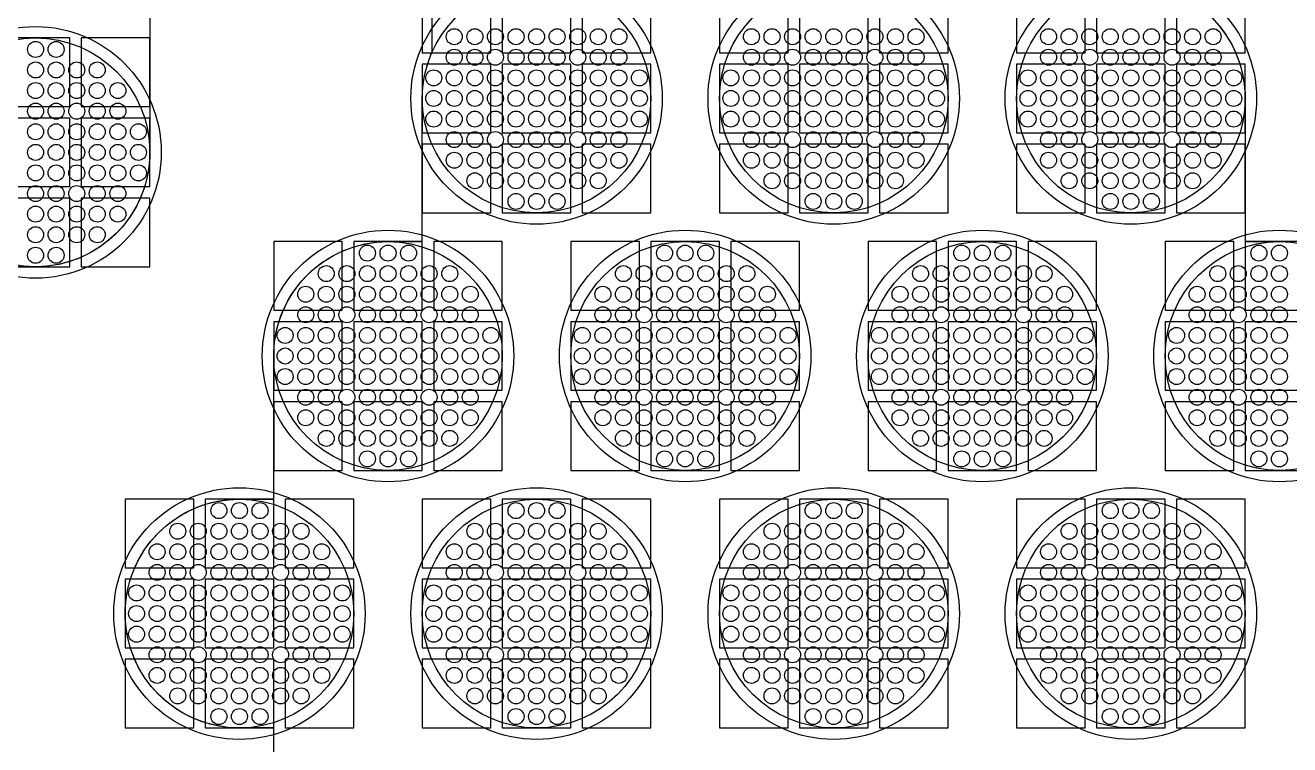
# Model space of a CAD drawing. Extents: x -49 to 54, y -38 to 38.
# Drawn here: x -33.47 to -27.94, y 7.28 to 10.43 of the extents above; entities that cross this region are included whole.
import ezdxf

# ---------------------------------------------------------------- set-up
doc = ezdxf.new("R2010")
doc.units = 0
for name, color, linetype in [('BACK_LAYER', 5, 'CONTINUOUS'), ('COND_LAYER_LOWER_ELECTRODE', 6, 'CONTINUOUS'), ('CONDUCTIVE_LAYER_BACK_LAYER', 2, 'CONTINUOUS'), ('EMITTER', 3, 'CONTINUOUS'), ('LOWER_ELECTRODE', 1, 'CONTINUOUS')]:
    doc.layers.add(name, color=color, linetype=linetype)

msp = doc.modelspace()

# ---------------------------------------------------------------- linework, layer by layer
at = {"layer": 'BACK_LAYER'}
for points in [[(-31.7302, 10.3063), (-31.4302, 10.3063), (-31.4302, 10.6063), (-31.7302, 10.6063)], [(-31.3802, 10.3063), (-31.0802, 10.3063), (-31.0802, 10.6063), (-31.3802, 10.6063)], [(-31.0302, 10.3063), (-30.7302, 10.3063), (-30.7302, 10.6063), (-31.0302, 10.6063)], [(-30.4302, 10.3063), (-30.1302, 10.3063), (-30.1302, 10.6063), (-30.4302, 10.6063)], [(-30.0802, 10.3063), (-29.7802, 10.3063), (-29.7802, 10.6063), (-30.0802, 10.6063)], [(-29.7302, 10.3063), (-29.4302, 10.3063), (-29.4302, 10.6063), (-29.7302, 10.6063)], [(-29.1302, 10.3063), (-28.8302, 10.3063), (-28.8302, 10.6063), (-29.1302, 10.6063)], [(-28.7802, 10.3063), (-28.4802, 10.3063), (-28.4802, 10.6063), (-28.7802, 10.6063)], [(-28.4302, 10.3063), (-28.1302, 10.3063), (-28.1302, 10.6063), (-28.4302, 10.6063)], [(-33.5721, 10.0707), (-33.2721, 10.0707), (-33.2721, 10.3707), (-33.5721, 10.3707)], [(-33.2221, 10.0707), (-32.9221, 10.0707), (-32.9221, 10.3707), (-33.2221, 10.3707)], [(-31.7302, 9.9563), (-31.4302, 9.9563), (-31.4302, 10.2563), (-31.7302, 10.2563)], [(-31.3802, 9.9563), (-31.0802, 9.9563), (-31.0802, 10.2563), (-31.3802, 10.2563)], [(-31.0302, 9.9563), (-30.7302, 9.9563), (-30.7302, 10.2563), (-31.0302, 10.2563)], [(-30.4302, 9.9563), (-30.1302, 9.9563), (-30.1302, 10.2563), (-30.4302, 10.2563)], [(-30.0802, 9.9563), (-29.7802, 9.9563), (-29.7802, 10.2563), (-30.0802, 10.2563)], [(-29.7302, 9.9563), (-29.4302, 9.9563), (-29.4302, 10.2563), (-29.7302, 10.2563)], [(-29.1302, 9.9563), (-28.8302, 9.9563), (-28.8302, 10.2563), (-29.1302, 10.2563)], [(-28.7802, 9.9563), (-28.4802, 9.9563), (-28.4802, 10.2563), (-28.7802, 10.2563)], [(-28.4302, 9.9563), (-28.1302, 9.9563), (-28.1302, 10.2563), (-28.4302, 10.2563)], [(-33.5721, 9.7207), (-33.2721, 9.7207), (-33.2721, 10.0207), (-33.5721, 10.0207)], [(-33.2221, 9.7207), (-32.9221, 9.7207), (-32.9221, 10.0207), (-33.2221, 10.0207)], [(-31.7302, 9.6063), (-31.4302, 9.6063), (-31.4302, 9.9063), (-31.7302, 9.9063)], [(-31.3802, 9.6063), (-31.0802, 9.6063), (-31.0802, 9.9063), (-31.3802, 9.9063)], [(-31.0302, 9.6063), (-30.7302, 9.6063), (-30.7302, 9.9063), (-31.0302, 9.9063)], [(-30.4302, 9.6063), (-30.1302, 9.6063), (-30.1302, 9.9063), (-30.4302, 9.9063)], [(-30.0802, 9.6063), (-29.7802, 9.6063), (-29.7802, 9.9063), (-30.0802, 9.9063)], [(-29.7302, 9.6063), (-29.4302, 9.6063), (-29.4302, 9.9063), (-29.7302, 9.9063)], [(-29.1302, 9.6063), (-28.8302, 9.6063), (-28.8302, 9.9063), (-29.1302, 9.9063)], [(-28.7802, 9.6063), (-28.4802, 9.6063), (-28.4802, 9.9063), (-28.7802, 9.9063)], [(-28.4302, 9.6063), (-28.1302, 9.6063), (-28.1302, 9.9063), (-28.4302, 9.9063)], [(-33.5721, 9.3707), (-33.2721, 9.3707), (-33.2721, 9.6707), (-33.5721, 9.6707)], [(-33.2221, 9.3707), (-32.9221, 9.3707), (-32.9221, 9.6707), (-33.2221, 9.6707)], [(-32.3802, 9.1805), (-32.0802, 9.1805), (-32.0802, 9.4805), (-32.3802, 9.4805)], [(-32.0302, 9.1805), (-31.7302, 9.1805), (-31.7302, 9.4805), (-32.0302, 9.4805)], [(-31.6802, 9.1805), (-31.3802, 9.1805), (-31.3802, 9.4805), (-31.6802, 9.4805)], [(-31.0802, 9.1805), (-30.7802, 9.1805), (-30.7802, 9.4805), (-31.0802, 9.4805)], [(-30.7302, 9.1805), (-30.4302, 9.1805), (-30.4302, 9.4805), (-30.7302, 9.4805)], [(-30.3802, 9.1805), (-30.0802, 9.1805), (-30.0802, 9.4805), (-30.3802, 9.4805)], [(-29.7802, 9.1805), (-29.4802, 9.1805), (-29.4802, 9.4805), (-29.7802, 9.4805)], [(-29.4302, 9.1805), (-29.1302, 9.1805), (-29.1302, 9.4805), (-29.4302, 9.4805)], [(-29.0802, 9.1805), (-28.7802, 9.1805), (-28.7802, 9.4805), (-29.0802, 9.4805)], [(-28.4802, 9.1805), (-28.1802, 9.1805), (-28.1802, 9.4805), (-28.4802, 9.4805)], [(-28.1302, 9.1805), (-27.8302, 9.1805), (-27.8302, 9.4805), (-28.1302, 9.4805)], [(-32.3802, 8.8305), (-32.0802, 8.8305), (-32.0802, 9.1305), (-32.3802, 9.1305)], [(-32.0302, 8.8305), (-31.7302, 8.8305), (-31.7302, 9.1305), (-32.0302, 9.1305)], [(-31.6802, 8.8305), (-31.3802, 8.8305), (-31.3802, 9.1305), (-31.6802, 9.1305)], [(-31.0802, 8.8305), (-30.7802, 8.8305), (-30.7802, 9.1305), (-31.0802, 9.1305)], [(-30.7302, 8.8305), (-30.4302, 8.8305), (-30.4302, 9.1305), (-30.7302, 9.1305)], [(-30.3802, 8.8305), (-30.0802, 8.8305), (-30.0802, 9.1305), (-30.3802, 9.1305)], [(-29.7802, 8.8305), (-29.4802, 8.8305), (-29.4802, 9.1305), (-29.7802, 9.1305)], [(-29.4302, 8.8305), (-29.1302, 8.8305), (-29.1302, 9.1305), (-29.4302, 9.1305)], [(-29.0802, 8.8305), (-28.7802, 8.8305), (-28.7802, 9.1305), (-29.0802, 9.1305)], [(-28.4802, 8.8305), (-28.1802, 8.8305), (-28.1802, 9.1305), (-28.4802, 9.1305)], [(-28.1302, 8.8305), (-27.8302, 8.8305), (-27.8302, 9.1305), (-28.1302, 9.1305)], [(-32.3802, 8.4805), (-32.0802, 8.4805), (-32.0802, 8.7805), (-32.3802, 8.7805)], [(-32.0302, 8.4805), (-31.7302, 8.4805), (-31.7302, 8.7805), (-32.0302, 8.7805)], [(-31.6802, 8.4805), (-31.3802, 8.4805), (-31.3802, 8.7805), (-31.6802, 8.7805)], [(-31.0802, 8.4805), (-30.7802, 8.4805), (-30.7802, 8.7805), (-31.0802, 8.7805)], [(-30.7302, 8.4805), (-30.4302, 8.4805), (-30.4302, 8.7805), (-30.7302, 8.7805)], [(-30.3802, 8.4805), (-30.0802, 8.4805), (-30.0802, 8.7805), (-30.3802, 8.7805)], [(-29.7802, 8.4805), (-29.4802, 8.4805), (-29.4802, 8.7805), (-29.7802, 8.7805)], [(-29.4302, 8.4805), (-29.1302, 8.4805), (-29.1302, 8.7805), (-29.4302, 8.7805)], [(-29.0802, 8.4805), (-28.7802, 8.4805), (-28.7802, 8.7805), (-29.0802, 8.7805)], [(-28.4802, 8.4805), (-28.1802, 8.4805), (-28.1802, 8.7805), (-28.4802, 8.7805)], [(-28.1302, 8.4805), (-27.8302, 8.4805), (-27.8302, 8.7805), (-28.1302, 8.7805)], [(-33.0302, 8.0546), (-32.7302, 8.0546), (-32.7302, 8.3546), (-33.0302, 8.3546)], [(-32.6802, 8.0546), (-32.3802, 8.0546), (-32.3802, 8.3546), (-32.6802, 8.3546)], [(-32.3302, 8.0546), (-32.0302, 8.0546), (-32.0302, 8.3546), (-32.3302, 8.3546)], [(-31.7302, 8.0546), (-31.4302, 8.0546), (-31.4302, 8.3546), (-31.7302, 8.3546)], [(-31.3802, 8.0546), (-31.0802, 8.0546), (-31.0802, 8.3546), (-31.3802, 8.3546)], [(-31.0302, 8.0546), (-30.7302, 8.0546), (-30.7302, 8.3546), (-31.0302, 8.3546)], [(-30.4302, 8.0546), (-30.1302, 8.0546), (-30.1302, 8.3546), (-30.4302, 8.3546)], [(-30.0802, 8.0546), (-29.7802, 8.0546), (-29.7802, 8.3546), (-30.0802, 8.3546)], [(-29.7302, 8.0546), (-29.4302, 8.0546), (-29.4302, 8.3546), (-29.7302, 8.3546)], [(-29.1302, 8.0546), (-28.8302, 8.0546), (-28.8302, 8.3546), (-29.1302, 8.3546)], [(-28.7802, 8.0546), (-28.4802, 8.0546), (-28.4802, 8.3546), (-28.7802, 8.3546)], [(-28.4302, 8.0546), (-28.1302, 8.0546), (-28.1302, 8.3546), (-28.4302, 8.3546)], [(-33.0302, 7.7046), (-32.7302, 7.7046), (-32.7302, 8.0046), (-33.0302, 8.0046)], [(-32.6802, 7.7046), (-32.3802, 7.7046), (-32.3802, 8.0046), (-32.6802, 8.0046)], [(-32.3302, 7.7046), (-32.0302, 7.7046), (-32.0302, 8.0046), (-32.3302, 8.0046)], [(-31.7302, 7.7046), (-31.4302, 7.7046), (-31.4302, 8.0046), (-31.7302, 8.0046)], [(-31.3802, 7.7046), (-31.0802, 7.7046), (-31.0802, 8.0046), (-31.3802, 8.0046)], [(-31.0302, 7.7046), (-30.7302, 7.7046), (-30.7302, 8.0046), (-31.0302, 8.0046)], [(-30.4302, 7.7046), (-30.1302, 7.7046), (-30.1302, 8.0046), (-30.4302, 8.0046)], [(-30.0802, 7.7046), (-29.7802, 7.7046), (-29.7802, 8.0046), (-30.0802, 8.0046)], [(-29.7302, 7.7046), (-29.4302, 7.7046), (-29.4302, 8.0046), (-29.7302, 8.0046)], [(-29.1302, 7.7046), (-28.8302, 7.7046), (-28.8302, 8.0046), (-29.1302, 8.0046)], [(-28.7802, 7.7046), (-28.4802, 7.7046), (-28.4802, 8.0046), (-28.7802, 8.0046)], [(-28.4302, 7.7046), (-28.1302, 7.7046), (-28.1302, 8.0046), (-28.4302, 8.0046)], [(-33.0302, 7.3546), (-32.7302, 7.3546), (-32.7302, 7.6546), (-33.0302, 7.6546)], [(-32.6802, 7.3546), (-32.3802, 7.3546), (-32.3802, 7.6546), (-32.6802, 7.6546)], [(-32.3302, 7.3546), (-32.0302, 7.3546), (-32.0302, 7.6546), (-32.3302, 7.6546)], [(-31.7302, 7.3546), (-31.4302, 7.3546), (-31.4302, 7.6546), (-31.7302, 7.6546)], [(-31.3802, 7.3546), (-31.0802, 7.3546), (-31.0802, 7.6546), (-31.3802, 7.6546)], [(-31.0302, 7.3546), (-30.7302, 7.3546), (-30.7302, 7.6546), (-31.0302, 7.6546)], [(-30.4302, 7.3546), (-30.1302, 7.3546), (-30.1302, 7.6546), (-30.4302, 7.6546)], [(-30.0802, 7.3546), (-29.7802, 7.3546), (-29.7802, 7.6546), (-30.0802, 7.6546)], [(-29.7302, 7.3546), (-29.4302, 7.3546), (-29.4302, 7.6546), (-29.7302, 7.6546)], [(-29.1302, 7.3546), (-28.8302, 7.3546), (-28.8302, 7.6546), (-29.1302, 7.6546)], [(-28.7802, 7.3546), (-28.4802, 7.3546), (-28.4802, 7.6546), (-28.7802, 7.6546)], [(-28.4302, 7.3546), (-28.1302, 7.3546), (-28.1302, 7.6546), (-28.4302, 7.6546)]]:
    msp.add_lwpolyline(points, close=True, dxfattribs=at)
at = {"layer": 'COND_LAYER_LOWER_ELECTRODE'}
for centre in [(-31.2302, 10.1063), (-29.9302, 10.1063), (-28.6302, 10.1063), (-33.4221, 9.8707), (-31.8802, 8.9805), (-30.5802, 8.9805), (-29.2802, 8.9805), (-27.9802, 8.9805), (-32.5302, 7.8546), (-31.2302, 7.8546), (-29.9302, 7.8546), (-28.6302, 7.8546)]:
    msp.add_circle(centre, 0.55, dxfattribs=at)
at = {"layer": 'CONDUCTIVE_LAYER_BACK_LAYER'}
for points in [[(-32.3802, 6.7288), (-32.3802, 7.3547), (-32.5402, 7.3547), (-32.56, 7.3555), (-32.5798, 7.3571), (-32.5996, 7.3595), (-32.6192, 7.3626), (-32.6387, 7.3666), (-32.658, 7.3713), (-32.6771, 7.3767), (-32.696, 7.3829), (-32.7147, 7.3899), (-32.733, 7.3976), (-32.751, 7.406), (-32.7687, 7.4152), (-32.7859, 7.425), (-32.8028, 7.4355), (-32.8193, 7.4467), (-32.8353, 7.4585), (-32.8508, 7.4709), (-32.8658, 7.484), (-32.8802, 7.4976), (-32.8942, 7.5118), (-32.9075, 7.5265), (-32.9203, 7.5418), (-32.9324, 7.5575), (-32.9439, 7.5738), (-32.9547, 7.5904), (-32.9649, 7.6075), (-32.9744, 7.625), (-32.9831, 7.6428), (-32.9912, 7.661), (-32.9985, 7.6795), (-33.0051, 7.6982), (-33.011, 7.7173), (-33.0161, 7.7365), (-33.0204, 7.7559), (-33.0239, 7.7754), (-33.0267, 7.7951), (-33.0286, 7.8149), (-33.0298, 7.8348), (-33.0302, 7.8546), (-33.0298, 7.8745), (-33.0286, 7.8944), (-33.0267, 7.9142), (-33.0239, 7.9338), (-33.0204, 7.9534), (-33.0161, 7.9728), (-33.011, 7.992), (-33.0051, 8.011), (-32.9985, 8.0298), (-32.9912, 8.0483), (-32.9831, 8.0665), (-32.9744, 8.0843), (-32.9649, 8.1018), (-32.9547, 8.1189), (-32.9439, 8.1355), (-32.9324, 8.1517), (-32.9203, 8.1675), (-32.9075, 8.1828), (-32.8942, 8.1975), (-32.8802, 8.2117), (-32.8658, 8.2253), (-32.8508, 8.2384), (-32.8353, 8.2508), (-32.8193, 8.2626), (-32.8028, 8.2738), (-32.7859, 8.2843), (-32.7687, 8.2941), (-32.751, 8.3033), (-32.733, 8.3117), (-32.7147, 8.3194), (-32.696, 8.3264), (-32.6771, 8.3326), (-32.658, 8.338), (-32.6387, 8.3427), (-32.6192, 8.3467), (-32.5996, 8.3498), (-32.5798, 8.3522), (-32.56, 8.3538), (-32.5402, 8.3545), (-32.3802, 8.3545), (-32.3802, 8.9805), (-32.3798, 9.0004), (-32.3786, 9.0202), (-32.3767, 9.04), (-32.3739, 9.0597), (-32.3704, 9.0792), (-32.3661, 9.0987), (-32.361, 9.1179), (-32.3551, 9.1369), (-32.3485, 9.1556), (-32.3412, 9.1741), (-32.3331, 9.1923), (-32.3244, 9.2101), (-32.3149, 9.2276), (-32.3047, 9.2447), (-32.2939, 9.2614), (-32.2824, 9.2776), (-32.2703, 9.2933), (-32.2575, 9.3086), (-32.2442, 9.3233), (-32.2302, 9.3375), (-32.2158, 9.3512), (-32.2008, 9.3642), (-32.1853, 9.3767), (-32.1693, 9.3885), (-32.1528, 9.3996), (-32.1359, 9.4101), (-32.1187, 9.42), (-32.101, 9.4291), (-32.083, 9.4375), (-32.0647, 9.4452), (-32.046, 9.4522), (-32.0271, 9.4584), (-32.008, 9.4639), (-31.9887, 9.4686), (-31.9692, 9.4725), (-31.9496, 9.4756), (-31.9298, 9.478), (-31.91, 9.4796), (-31.8902, 9.4804), (-31.7302, 9.4804), (-31.7302, 10.1063), (-31.7298, 10.1262), (-31.7286, 10.146), (-31.7267, 10.1658), (-31.7239, 10.1855), (-31.7204, 10.2051), (-31.7161, 10.2245), (-31.711, 10.2437), (-31.7051, 10.2627), (-31.6985, 10.2815), (-31.6912, 10.2999), (-31.6872, 10.3091), (-31.6872, 11.0866)], [(-32.9221, 10.4966), (-32.9221, 9.8707), (-32.9225, 9.8508), (-32.9237, 9.8309), (-32.9256, 9.8112), (-32.9284, 9.7915), (-32.9319, 9.7719), (-32.9362, 9.7525), (-32.9413, 9.7333), (-32.9472, 9.7143), (-32.9538, 9.6955), (-32.9611, 9.677), (-32.9692, 9.6589), (-32.9779, 9.641), (-32.9874, 9.6235), (-32.9976, 9.6065), (-33.0084, 9.5898), (-33.0199, 9.5736), (-33.0321, 9.5578), (-33.0448, 9.5426), (-33.0581, 9.5278), (-33.0721, 9.5136), (-33.0865, 9.5), (-33.1015, 9.4869), (-33.117, 9.4745), (-33.133, 9.4627), (-33.1495, 9.4515), (-33.1664, 9.441), (-33.1836, 9.4312), (-33.2013, 9.4221), (-33.2193, 9.4136), (-33.2376, 9.4059), (-33.2563, 9.399), (-33.2752, 9.3927), (-33.2943, 9.3873), (-33.3136, 9.3826), (-33.3331, 9.3787), (-33.3527, 9.3755), (-33.3725, 9.3731), (-33.3923, 9.3716), (-33.4121, 9.3708), (-33.5721, 9.3708)], [(-28.2529, 10.4344), (-28.2402, 10.4192), (-28.2281, 10.4034), (-28.2166, 10.3872), (-28.2057, 10.3705), (-28.1956, 10.3534), (-28.1861, 10.336), (-28.1773, 10.3181), (-28.1692, 10.2999), (-28.1619, 10.2815), (-28.1553, 10.2627), (-28.1495, 10.2437), (-28.1444, 10.2245), (-28.1401, 10.2051), (-28.1365, 10.1855), (-28.1338, 10.1658), (-28.1318, 10.146), (-28.1306, 10.1262), (-28.1302, 10.1063), (-28.1302, 9.4804), (-27.9703, 9.4804), (-27.9504, 9.4796), (-27.9306, 9.478)]]:
    msp.add_lwpolyline(points, dxfattribs=at)
at = {"layer": 'EMITTER'}
for centre in [(-31.2302, 10.1063), (-29.9302, 10.1063), (-28.6302, 10.1063), (-33.4221, 9.8707), (-31.8802, 8.9805), (-30.5802, 8.9805), (-29.2802, 8.9805), (-27.9802, 8.9805), (-32.5302, 7.8546), (-31.2302, 7.8546), (-29.9302, 7.8546), (-28.6302, 7.8546)]:
    msp.add_circle(centre, 0.5, dxfattribs=at)
at = {"layer": 'LOWER_ELECTRODE'}
for centre in [(-31.5902, 10.3763), (-31.5002, 10.3763), (-31.4102, 10.3763), (-31.3202, 10.3763), (-31.2302, 10.3763), (-31.1402, 10.3763), (-31.0502, 10.3763), (-30.9602, 10.3763), (-30.8702, 10.3763), (-30.2902, 10.3763), (-30.2002, 10.3763), (-30.1102, 10.3763), (-30.0202, 10.3763), (-29.9302, 10.3763), (-29.8402, 10.3763), (-29.7502, 10.3763), (-29.6602, 10.3763), (-29.5702, 10.3763), (-28.9902, 10.3763), (-28.9002, 10.3763), (-28.8102, 10.3763), (-28.7202, 10.3763), (-28.6302, 10.3763), (-28.5402, 10.3763), (-28.4502, 10.3763), (-28.3602, 10.3763), (-28.2702, 10.3763), (-33.4221, 10.3207), (-33.3321, 10.3207), (-31.5902, 10.2863), (-31.5002, 10.2863), (-31.4102, 10.2863), (-31.3202, 10.2863), (-31.2302, 10.2863), (-31.1402, 10.2863), (-31.0502, 10.2863), (-30.9602, 10.2863), (-30.8702, 10.2863), (-30.2902, 10.2863), (-30.2002, 10.2863), (-30.1102, 10.2863), (-30.0202, 10.2863), (-29.9302, 10.2863), (-29.8402, 10.2863), (-29.7502, 10.2863), (-29.6602, 10.2863), (-29.5702, 10.2863), (-28.9902, 10.2863), (-28.9002, 10.2863), (-28.8102, 10.2863), (-28.7202, 10.2863), (-28.6302, 10.2863), (-28.5402, 10.2863), (-28.4502, 10.2863), (-28.3602, 10.2863), (-28.2702, 10.2863), (-33.4221, 10.2307), (-33.3321, 10.2307), (-33.2421, 10.2307), (-33.1521, 10.2307), (-31.6802, 10.1963), (-31.5902, 10.1963), (-31.5002, 10.1963), (-31.4102, 10.1963), (-31.3202, 10.1963), (-31.2302, 10.1963), (-31.1402, 10.1963), (-31.0502, 10.1963), (-30.9602, 10.1963), (-30.8702, 10.1963), (-30.7802, 10.1963), (-30.3802, 10.1963), (-30.2902, 10.1963), (-30.2002, 10.1963), (-30.1102, 10.1963), (-30.0202, 10.1963), (-29.9302, 10.1963), (-29.8402, 10.1963), (-29.7502, 10.1963), (-29.6602, 10.1963), (-29.5702, 10.1963), (-29.4802, 10.1963), (-29.0802, 10.1963), (-28.9902, 10.1963), (-28.9002, 10.1963), (-28.8102, 10.1963), (-28.7202, 10.1963), (-28.6302, 10.1963), (-28.5402, 10.1963), (-28.4502, 10.1963), (-28.3602, 10.1963), (-28.2702, 10.1963), (-28.1802, 10.1963), (-33.4221, 10.1407), (-33.3321, 10.1407), (-33.2421, 10.1407), (-33.1521, 10.1407), (-33.0621, 10.1407), (-31.6802, 10.1063), (-31.5902, 10.1063), (-31.5002, 10.1063), (-31.4102, 10.1063), (-31.3202, 10.1063), (-31.2302, 10.1063), (-31.1402, 10.1063), (-31.0502, 10.1063), (-30.9602, 10.1063), (-30.8702, 10.1063), (-30.7802, 10.1063), (-30.3802, 10.1063), (-30.2902, 10.1063), (-30.2002, 10.1063), (-30.1102, 10.1063), (-30.0202, 10.1063), (-29.9302, 10.1063), (-29.8402, 10.1063), (-29.7502, 10.1063), (-29.6602, 10.1063), (-29.5702, 10.1063), (-29.4802, 10.1063), (-29.0802, 10.1063), (-28.9902, 10.1063), (-28.9002, 10.1063), (-28.8102, 10.1063), (-28.7202, 10.1063), (-28.6302, 10.1063), (-28.5402, 10.1063), (-28.4502, 10.1063), (-28.3602, 10.1063), (-28.2702, 10.1063), (-28.1802, 10.1063), (-33.4221, 10.0507), (-33.3321, 10.0507), (-33.2421, 10.0507), (-33.1521, 10.0507), (-33.0621, 10.0507), (-31.6802, 10.0163), (-31.5902, 10.0163), (-31.5002, 10.0163), (-31.4102, 10.0163), (-31.3202, 10.0163), (-31.2302, 10.0163), (-31.1402, 10.0163), (-31.0502, 10.0163), (-30.9602, 10.0163), (-30.8702, 10.0163), (-30.7802, 10.0163), (-30.3802, 10.0163), (-30.2902, 10.0163), (-30.2002, 10.0163), (-30.1102, 10.0163), (-30.0202, 10.0163), (-29.9302, 10.0163), (-29.8402, 10.0163), (-29.7502, 10.0163), (-29.6602, 10.0163), (-29.5702, 10.0163), (-29.4802, 10.0163), (-29.0802, 10.0163), (-28.9902, 10.0163), (-28.9002, 10.0163), (-28.8102, 10.0163), (-28.7202, 10.0163), (-28.6302, 10.0163), (-28.5402, 10.0163), (-28.4502, 10.0163), (-28.3602, 10.0163), (-28.2702, 10.0163), (-28.1802, 10.0163), (-33.4221, 9.9607), (-33.3321, 9.9607), (-33.2421, 9.9607), (-33.1521, 9.9607), (-33.0621, 9.9607), (-32.9721, 9.9607), (-31.5902, 9.9263), (-31.5002, 9.9263), (-31.4102, 9.9263), (-31.3202, 9.9263), (-31.2302, 9.9263), (-31.1402, 9.9263), (-31.0502, 9.9263), (-30.9602, 9.9263), (-30.8702, 9.9263), (-30.2902, 9.9263), (-30.2002, 9.9263), (-30.1102, 9.9263), (-30.0202, 9.9263), (-29.9302, 9.9263), (-29.8402, 9.9263), (-29.7502, 9.9263), (-29.6602, 9.9263), (-29.5702, 9.9263), (-28.9902, 9.9263), (-28.9002, 9.9263), (-28.8102, 9.9263), (-28.7202, 9.9263), (-28.6302, 9.9263), (-28.5402, 9.9263), (-28.4502, 9.9263), (-28.3602, 9.9263), (-28.2702, 9.9263), (-33.4221, 9.8707), (-33.3321, 9.8707), (-33.2421, 9.8707), (-33.1521, 9.8707), (-33.0621, 9.8707), (-32.9721, 9.8707), (-31.5902, 9.8363), (-31.5002, 9.8363), (-31.4102, 9.8363), (-31.3202, 9.8363), (-31.2302, 9.8363), (-31.1402, 9.8363), (-31.0502, 9.8363), (-30.9602, 9.8363), (-30.8702, 9.8363), (-30.2902, 9.8363), (-30.2002, 9.8363), (-30.1102, 9.8363), (-30.0202, 9.8363), (-29.9302, 9.8363), (-29.8402, 9.8363), (-29.7502, 9.8363), (-29.6602, 9.8363), (-29.5702, 9.8363), (-28.9902, 9.8363), (-28.9002, 9.8363), (-28.8102, 9.8363), (-28.7202, 9.8363), (-28.6302, 9.8363), (-28.5402, 9.8363), (-28.4502, 9.8363), (-28.3602, 9.8363), (-28.2702, 9.8363), (-33.4221, 9.7807), (-33.3321, 9.7807), (-33.2421, 9.7807), (-33.1521, 9.7807), (-33.0621, 9.7807), (-32.9721, 9.7807), (-31.5002, 9.7463), (-31.4102, 9.7463), (-31.3202, 9.7463), (-31.2302, 9.7463), (-31.1402, 9.7463), (-31.0502, 9.7463), (-30.9602, 9.7463), (-30.2002, 9.7463), (-30.1102, 9.7463), (-30.0202, 9.7463), (-29.9302, 9.7463), (-29.8402, 9.7463), (-29.7502, 9.7463), (-29.6602, 9.7463), (-28.9002, 9.7463), (-28.8102, 9.7463), (-28.7202, 9.7463), (-28.6302, 9.7463), (-28.5402, 9.7463), (-28.4502, 9.7463), (-28.3602, 9.7463), (-33.4221, 9.6907), (-33.3321, 9.6907), (-33.2421, 9.6907), (-33.1521, 9.6907), (-33.0621, 9.6907), (-31.3202, 9.6563), (-31.2302, 9.6563), (-31.1402, 9.6563), (-30.0202, 9.6563), (-29.9302, 9.6563), (-29.8402, 9.6563), (-28.7202, 9.6563), (-28.6302, 9.6563), (-28.5402, 9.6563), (-33.4221, 9.6007), (-33.3321, 9.6007), (-33.2421, 9.6007), (-33.1521, 9.6007), (-33.0621, 9.6007), (-33.4221, 9.5107), (-33.3321, 9.5107), (-33.2421, 9.5107), (-33.1521, 9.5107), (-31.9702, 9.4305), (-31.8802, 9.4305), (-31.7902, 9.4305), (-30.6702, 9.4305), (-30.5802, 9.4305), (-30.4902, 9.4305), (-29.3702, 9.4305), (-29.2802, 9.4305), (-29.1902, 9.4305), (-28.0702, 9.4305), (-27.9802, 9.4305), (-33.4221, 9.4207), (-33.3321, 9.4207), (-32.1502, 9.3405), (-32.0602, 9.3405), (-31.9702, 9.3405), (-31.8802, 9.3405), (-31.7902, 9.3405), (-31.7002, 9.3405), (-31.6102, 9.3405), (-30.8502, 9.3405), (-30.7602, 9.3405), (-30.6702, 9.3405), (-30.5802, 9.3405), (-30.4902, 9.3405), (-30.4002, 9.3405), (-30.3102, 9.3405), (-29.5502, 9.3405), (-29.4602, 9.3405), (-29.3702, 9.3405), (-29.2802, 9.3405), (-29.1902, 9.3405), (-29.1002, 9.3405), (-29.0102, 9.3405), (-28.2502, 9.3405), (-28.1602, 9.3405), (-28.0702, 9.3405), (-27.9802, 9.3405), (-32.2402, 9.2505), (-32.1502, 9.2505), (-32.0602, 9.2505), (-31.9702, 9.2505), (-31.8802, 9.2505), (-31.7902, 9.2505), (-31.7002, 9.2505), (-31.6102, 9.2505), (-31.5202, 9.2505), (-30.9402, 9.2505), (-30.8502, 9.2505), (-30.7602, 9.2505), (-30.6702, 9.2505), (-30.5802, 9.2505), (-30.4902, 9.2505), (-30.4002, 9.2505), (-30.3102, 9.2505), (-30.2202, 9.2505), (-29.6402, 9.2505), (-29.5502, 9.2505), (-29.4602, 9.2505), (-29.3702, 9.2505), (-29.2802, 9.2505), (-29.1902, 9.2505), (-29.1002, 9.2505), (-29.0102, 9.2505), (-28.9202, 9.2505), (-28.3402, 9.2505), (-28.2502, 9.2505), (-28.1602, 9.2505), (-28.0702, 9.2505), (-27.9802, 9.2505), (-32.2402, 9.1605), (-32.1502, 9.1605), (-32.0602, 9.1605), (-31.9702, 9.1605), (-31.8802, 9.1605), (-31.7902, 9.1605), (-31.7002, 9.1605), (-31.6102, 9.1605), (-31.5202, 9.1605), (-30.9402, 9.1605), (-30.8502, 9.1605), (-30.7602, 9.1605), (-30.6702, 9.1605), (-30.5802, 9.1605), (-30.4902, 9.1605), (-30.4002, 9.1605), (-30.3102, 9.1605), (-30.2202, 9.1605), (-29.6402, 9.1605), (-29.5502, 9.1605), (-29.4602, 9.1605), (-29.3702, 9.1605), (-29.2802, 9.1605), (-29.1902, 9.1605), (-29.1002, 9.1605), (-29.0102, 9.1605), (-28.9202, 9.1605), (-28.3402, 9.1605), (-28.2502, 9.1605), (-28.1602, 9.1605), (-28.0702, 9.1605), (-27.9802, 9.1605), (-32.3302, 9.0705), (-32.2402, 9.0705), (-32.1502, 9.0705), (-32.0602, 9.0705), (-31.9702, 9.0705), (-31.8802, 9.0705), (-31.7902, 9.0705), (-31.7002, 9.0705), (-31.6102, 9.0705), (-31.5202, 9.0705), (-31.4302, 9.0705), (-31.0302, 9.0705), (-30.9402, 9.0705), (-30.8502, 9.0705), (-30.7602, 9.0705), (-30.6702, 9.0705), (-30.5802, 9.0705), (-30.4902, 9.0705), (-30.4002, 9.0705), (-30.3102, 9.0705), (-30.2202, 9.0705), (-30.1302, 9.0705), (-29.7302, 9.0705), (-29.6402, 9.0705), (-29.5502, 9.0705), (-29.4602, 9.0705), (-29.3702, 9.0705), (-29.2802, 9.0705), (-29.1902, 9.0705), (-29.1002, 9.0705), (-29.0102, 9.0705), (-28.9202, 9.0705), (-28.8302, 9.0705), (-28.4302, 9.0705), (-28.3402, 9.0705), (-28.2502, 9.0705), (-28.1602, 9.0705), (-28.0702, 9.0705), (-27.9802, 9.0705), (-32.3302, 8.9805), (-32.2402, 8.9805), (-32.1502, 8.9805), (-32.0602, 8.9805), (-31.9702, 8.9805), (-31.8802, 8.9805), (-31.7902, 8.9805), (-31.7002, 8.9805), (-31.6102, 8.9805), (-31.5202, 8.9805), (-31.4302, 8.9805), (-31.0302, 8.9805), (-30.9402, 8.9805), (-30.8502, 8.9805), (-30.7602, 8.9805), (-30.6702, 8.9805), (-30.5802, 8.9805), (-30.4902, 8.9805), (-30.4002, 8.9805), (-30.3102, 8.9805), (-30.2202, 8.9805), (-30.1302, 8.9805), (-29.7302, 8.9805), (-29.6402, 8.9805), (-29.5502, 8.9805), (-29.4602, 8.9805), (-29.3702, 8.9805), (-29.2802, 8.9805), (-29.1902, 8.9805), (-29.1002, 8.9805), (-29.0102, 8.9805), (-28.9202, 8.9805), (-28.8302, 8.9805), (-28.4302, 8.9805), (-28.3402, 8.9805), (-28.2502, 8.9805), (-28.1602, 8.9805), (-28.0702, 8.9805), (-27.9802, 8.9805), (-32.3302, 8.8905), (-32.2402, 8.8905), (-32.1502, 8.8905), (-32.0602, 8.8905), (-31.9702, 8.8905), (-31.8802, 8.8905), (-31.7902, 8.8905), (-31.7002, 8.8905), (-31.6102, 8.8905), (-31.5202, 8.8905), (-31.4302, 8.8905), (-31.0302, 8.8905), (-30.9402, 8.8905), (-30.8502, 8.8905), (-30.7602, 8.8905), (-30.6702, 8.8905), (-30.5802, 8.8905), (-30.4902, 8.8905), (-30.4002, 8.8905), (-30.3102, 8.8905), (-30.2202, 8.8905), (-30.1302, 8.8905), (-29.7302, 8.8905), (-29.6402, 8.8905), (-29.5502, 8.8905), (-29.4602, 8.8905), (-29.3702, 8.8905), (-29.2802, 8.8905), (-29.1902, 8.8905), (-29.1002, 8.8905), (-29.0102, 8.8905), (-28.9202, 8.8905), (-28.8302, 8.8905), (-28.4302, 8.8905), (-28.3402, 8.8905), (-28.2502, 8.8905), (-28.1602, 8.8905), (-28.0702, 8.8905), (-27.9802, 8.8905), (-32.2402, 8.8005), (-32.1502, 8.8005), (-32.0602, 8.8005), (-31.9702, 8.8005), (-31.8802, 8.8005), (-31.7902, 8.8005), (-31.7002, 8.8005), (-31.6102, 8.8005), (-31.5202, 8.8005), (-30.9402, 8.8005), (-30.8502, 8.8005), (-30.7602, 8.8005), (-30.6702, 8.8005), (-30.5802, 8.8005), (-30.4902, 8.8005), (-30.4002, 8.8005), (-30.3102, 8.8005), (-30.2202, 8.8005), (-29.6402, 8.8005), (-29.5502, 8.8005), (-29.4602, 8.8005), (-29.3702, 8.8005), (-29.2802, 8.8005), (-29.1902, 8.8005), (-29.1002, 8.8005), (-29.0102, 8.8005), (-28.9202, 8.8005), (-28.3402, 8.8005), (-28.2502, 8.8005), (-28.1602, 8.8005), (-28.0702, 8.8005), (-27.9802, 8.8005), (-32.2402, 8.7105), (-32.1502, 8.7105), (-32.0602, 8.7105), (-31.9702, 8.7105), (-31.8802, 8.7105), (-31.7902, 8.7105), (-31.7002, 8.7105), (-31.6102, 8.7105), (-31.5202, 8.7105), (-30.9402, 8.7105), (-30.8502, 8.7105), (-30.7602, 8.7105), (-30.6702, 8.7105), (-30.5802, 8.7105), (-30.4902, 8.7105), (-30.4002, 8.7105), (-30.3102, 8.7105), (-30.2202, 8.7105), (-29.6402, 8.7105), (-29.5502, 8.7105), (-29.4602, 8.7105), (-29.3702, 8.7105), (-29.2802, 8.7105), (-29.1902, 8.7105), (-29.1002, 8.7105), (-29.0102, 8.7105), (-28.9202, 8.7105), (-28.3402, 8.7105), (-28.2502, 8.7105), (-28.1602, 8.7105), (-28.0702, 8.7105), (-27.9802, 8.7105), (-32.1502, 8.6205), (-32.0602, 8.6205), (-31.9702, 8.6205), (-31.8802, 8.6205), (-31.7902, 8.6205), (-31.7002, 8.6205), (-31.6102, 8.6205), (-30.8502, 8.6205), (-30.7602, 8.6205), (-30.6702, 8.6205), (-30.5802, 8.6205), (-30.4902, 8.6205), (-30.4002, 8.6205), (-30.3102, 8.6205), (-29.5502, 8.6205), (-29.4602, 8.6205), (-29.3702, 8.6205), (-29.2802, 8.6205), (-29.1902, 8.6205), (-29.1002, 8.6205), (-29.0102, 8.6205), (-28.2502, 8.6205), (-28.1602, 8.6205), (-28.0702, 8.6205), (-27.9802, 8.6205), (-31.9702, 8.5305), (-31.8802, 8.5305), (-31.7902, 8.5305), (-30.6702, 8.5305), (-30.5802, 8.5305), (-30.4902, 8.5305), (-29.3702, 8.5305), (-29.2802, 8.5305), (-29.1902, 8.5305), (-28.0702, 8.5305), (-27.9802, 8.5305), (-32.6202, 8.3046), (-32.5302, 8.3046), (-32.4402, 8.3046), (-31.3202, 8.3046), (-31.2302, 8.3046), (-31.1402, 8.3046), (-30.0202, 8.3046), (-29.9302, 8.3046), (-29.8402, 8.3046), (-28.7202, 8.3046), (-28.6302, 8.3046), (-28.5402, 8.3046), (-32.8002, 8.2146), (-32.7102, 8.2146), (-32.6202, 8.2146), (-32.5302, 8.2146), (-32.4402, 8.2146), (-32.3502, 8.2146), (-32.2602, 8.2146), (-31.5002, 8.2146), (-31.4102, 8.2146), (-31.3202, 8.2146), (-31.2302, 8.2146), (-31.1402, 8.2146), (-31.0502, 8.2146), (-30.9602, 8.2146), (-30.2002, 8.2146), (-30.1102, 8.2146), (-30.0202, 8.2146), (-29.9302, 8.2146), (-29.8402, 8.2146), (-29.7502, 8.2146), (-29.6602, 8.2146), (-28.9002, 8.2146), (-28.8102, 8.2146), (-28.7202, 8.2146), (-28.6302, 8.2146), (-28.5402, 8.2146), (-28.4502, 8.2146), (-28.3602, 8.2146), (-32.8902, 8.1246), (-32.8002, 8.1246), (-32.7102, 8.1246), (-32.6202, 8.1246), (-32.5302, 8.1246), (-32.4402, 8.1246), (-32.3502, 8.1246), (-32.2602, 8.1246), (-32.1702, 8.1246), (-31.5902, 8.1246), (-31.5002, 8.1246), (-31.4102, 8.1246), (-31.3202, 8.1246), (-31.2302, 8.1246), (-31.1402, 8.1246), (-31.0502, 8.1246), (-30.9602, 8.1246), (-30.8702, 8.1246), (-30.2902, 8.1246), (-30.2002, 8.1246), (-30.1102, 8.1246), (-30.0202, 8.1246), (-29.9302, 8.1246), (-29.8402, 8.1246), (-29.7502, 8.1246), (-29.6602, 8.1246), (-29.5702, 8.1246), (-28.9902, 8.1246), (-28.9002, 8.1246), (-28.8102, 8.1246), (-28.7202, 8.1246), (-28.6302, 8.1246), (-28.5402, 8.1246), (-28.4502, 8.1246), (-28.3602, 8.1246), (-28.2702, 8.1246), (-32.8902, 8.0346), (-32.8002, 8.0346), (-32.7102, 8.0346), (-32.6202, 8.0346), (-32.5302, 8.0346), (-32.4402, 8.0346), (-32.3502, 8.0346), (-32.2602, 8.0346), (-32.1702, 8.0346), (-31.5902, 8.0346), (-31.5002, 8.0346), (-31.4102, 8.0346), (-31.3202, 8.0346), (-31.2302, 8.0346), (-31.1402, 8.0346), (-31.0502, 8.0346), (-30.9602, 8.0346), (-30.8702, 8.0346), (-30.2902, 8.0346), (-30.2002, 8.0346), (-30.1102, 8.0346), (-30.0202, 8.0346), (-29.9302, 8.0346), (-29.8402, 8.0346), (-29.7502, 8.0346), (-29.6602, 8.0346), (-29.5702, 8.0346), (-28.9902, 8.0346), (-28.9002, 8.0346), (-28.8102, 8.0346), (-28.7202, 8.0346), (-28.6302, 8.0346), (-28.5402, 8.0346), (-28.4502, 8.0346), (-28.3602, 8.0346), (-28.2702, 8.0346), (-32.9802, 7.9446), (-32.8902, 7.9446), (-32.8002, 7.9446), (-32.7102, 7.9446), (-32.6202, 7.9446), (-32.5302, 7.9446), (-32.4402, 7.9446), (-32.3502, 7.9446), (-32.2602, 7.9446), (-32.1702, 7.9446), (-32.0802, 7.9446), (-31.6802, 7.9446), (-31.5902, 7.9446), (-31.5002, 7.9446), (-31.4102, 7.9446), (-31.3202, 7.9446), (-31.2302, 7.9446), (-31.1402, 7.9446), (-31.0502, 7.9446), (-30.9602, 7.9446), (-30.8702, 7.9446), (-30.7802, 7.9446), (-30.3802, 7.9446), (-30.2902, 7.9446), (-30.2002, 7.9446), (-30.1102, 7.9446), (-30.0202, 7.9446), (-29.9302, 7.9446), (-29.8402, 7.9446), (-29.7502, 7.9446), (-29.6602, 7.9446), (-29.5702, 7.9446), (-29.4802, 7.9446), (-29.0802, 7.9446), (-28.9902, 7.9446), (-28.9002, 7.9446), (-28.8102, 7.9446), (-28.7202, 7.9446), (-28.6302, 7.9446), (-28.5402, 7.9446), (-28.4502, 7.9446), (-28.3602, 7.9446), (-28.2702, 7.9446), (-28.1802, 7.9446), (-32.9802, 7.8546), (-32.8902, 7.8546), (-32.8002, 7.8546), (-32.7102, 7.8546), (-32.6202, 7.8546), (-32.5302, 7.8546), (-32.4402, 7.8546), (-32.3502, 7.8546), (-32.2602, 7.8546), (-32.1702, 7.8546), (-32.0802, 7.8546), (-31.6802, 7.8546), (-31.5902, 7.8546), (-31.5002, 7.8546), (-31.4102, 7.8546), (-31.3202, 7.8546), (-31.2302, 7.8546), (-31.1402, 7.8546), (-31.0502, 7.8546), (-30.9602, 7.8546), (-30.8702, 7.8546), (-30.7802, 7.8546), (-30.3802, 7.8546), (-30.2902, 7.8546), (-30.2002, 7.8546), (-30.1102, 7.8546), (-30.0202, 7.8546), (-29.9302, 7.8546), (-29.8402, 7.8546), (-29.7502, 7.8546), (-29.6602, 7.8546), (-29.5702, 7.8546), (-29.4802, 7.8546), (-29.0802, 7.8546), (-28.9902, 7.8546), (-28.9002, 7.8546), (-28.8102, 7.8546), (-28.7202, 7.8546), (-28.6302, 7.8546), (-28.5402, 7.8546), (-28.4502, 7.8546), (-28.3602, 7.8546), (-28.2702, 7.8546), (-28.1802, 7.8546), (-32.9802, 7.7646), (-32.8902, 7.7646), (-32.8002, 7.7646), (-32.7102, 7.7646), (-32.6202, 7.7646), (-32.5302, 7.7646), (-32.4402, 7.7646), (-32.3502, 7.7646), (-32.2602, 7.7646), (-32.1702, 7.7646), (-32.0802, 7.7646), (-31.6802, 7.7646), (-31.5902, 7.7646), (-31.5002, 7.7646), (-31.4102, 7.7646), (-31.3202, 7.7646), (-31.2302, 7.7646), (-31.1402, 7.7646), (-31.0502, 7.7646), (-30.9602, 7.7646), (-30.8702, 7.7646), (-30.7802, 7.7646), (-30.3802, 7.7646), (-30.2902, 7.7646), (-30.2002, 7.7646), (-30.1102, 7.7646), (-30.0202, 7.7646), (-29.9302, 7.7646), (-29.8402, 7.7646), (-29.7502, 7.7646), (-29.6602, 7.7646), (-29.5702, 7.7646), (-29.4802, 7.7646), (-29.0802, 7.7646), (-28.9902, 7.7646), (-28.9002, 7.7646), (-28.8102, 7.7646), (-28.7202, 7.7646), (-28.6302, 7.7646), (-28.5402, 7.7646), (-28.4502, 7.7646), (-28.3602, 7.7646), (-28.2702, 7.7646), (-28.1802, 7.7646), (-32.8902, 7.6746), (-32.8002, 7.6746), (-32.7102, 7.6746), (-32.6202, 7.6746), (-32.5302, 7.6746), (-32.4402, 7.6746), (-32.3502, 7.6746), (-32.2602, 7.6746), (-32.1702, 7.6746), (-31.5902, 7.6746), (-31.5002, 7.6746), (-31.4102, 7.6746), (-31.3202, 7.6746), (-31.2302, 7.6746), (-31.1402, 7.6746), (-31.0502, 7.6746), (-30.9602, 7.6746), (-30.8702, 7.6746), (-30.2902, 7.6746), (-30.2002, 7.6746), (-30.1102, 7.6746), (-30.0202, 7.6746), (-29.9302, 7.6746), (-29.8402, 7.6746), (-29.7502, 7.6746), (-29.6602, 7.6746), (-29.5702, 7.6746), (-28.9902, 7.6746), (-28.9002, 7.6746), (-28.8102, 7.6746), (-28.7202, 7.6746), (-28.6302, 7.6746), (-28.5402, 7.6746), (-28.4502, 7.6746), (-28.3602, 7.6746), (-28.2702, 7.6746), (-32.8902, 7.5846), (-32.8002, 7.5846), (-32.7102, 7.5846), (-32.6202, 7.5846), (-32.5302, 7.5846), (-32.4402, 7.5846), (-32.3502, 7.5846), (-32.2602, 7.5846), (-32.1702, 7.5846), (-31.5902, 7.5846), (-31.5002, 7.5846), (-31.4102, 7.5846), (-31.3202, 7.5846), (-31.2302, 7.5846), (-31.1402, 7.5846), (-31.0502, 7.5846), (-30.9602, 7.5846), (-30.8702, 7.5846), (-30.2902, 7.5846), (-30.2002, 7.5846), (-30.1102, 7.5846), (-30.0202, 7.5846), (-29.9302, 7.5846), (-29.8402, 7.5846), (-29.7502, 7.5846), (-29.6602, 7.5846), (-29.5702, 7.5846), (-28.9902, 7.5846), (-28.9002, 7.5846), (-28.8102, 7.5846), (-28.7202, 7.5846), (-28.6302, 7.5846), (-28.5402, 7.5846), (-28.4502, 7.5846), (-28.3602, 7.5846), (-28.2702, 7.5846), (-32.8002, 7.4946), (-32.7102, 7.4946), (-32.6202, 7.4946), (-32.5302, 7.4946), (-32.4402, 7.4946), (-32.3502, 7.4946), (-32.2602, 7.4946), (-31.5002, 7.4946), (-31.4102, 7.4946), (-31.3202, 7.4946), (-31.2302, 7.4946), (-31.1402, 7.4946), (-31.0502, 7.4946), (-30.9602, 7.4946), (-30.2002, 7.4946), (-30.1102, 7.4946), (-30.0202, 7.4946), (-29.9302, 7.4946), (-29.8402, 7.4946), (-29.7502, 7.4946), (-29.6602, 7.4946), (-28.9002, 7.4946), (-28.8102, 7.4946), (-28.7202, 7.4946), (-28.6302, 7.4946), (-28.5402, 7.4946), (-28.4502, 7.4946), (-28.3602, 7.4946), (-32.6202, 7.4046), (-32.5302, 7.4046), (-32.4402, 7.4046), (-31.3202, 7.4046), (-31.2302, 7.4046), (-31.1402, 7.4046), (-30.0202, 7.4046), (-29.9302, 7.4046), (-29.8402, 7.4046), (-28.7202, 7.4046), (-28.6302, 7.4046), (-28.5402, 7.4046)]:
    msp.add_circle(centre, 0.035, dxfattribs=at)

doc.saveas('drawing.dxf')
